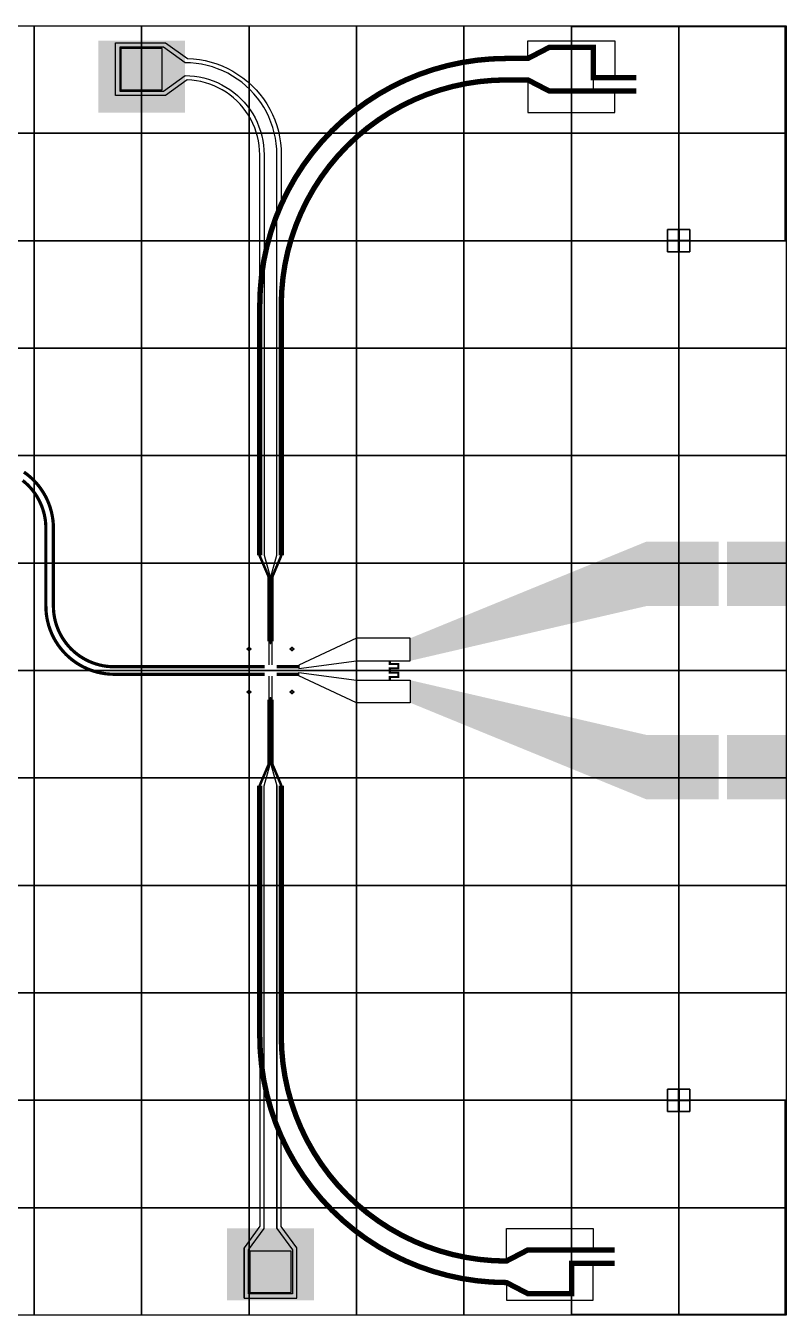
# Model space of a CAD drawing. Extents: x 0 to 10000, y 0 to 6000.
# Drawn here: x 6461 to 10000, y 0 to 6000 of the extents above; entities that cross this region are included whole.
import ezdxf

# ---------------------------------------------------------------- set-up
doc = ezdxf.new("R2010")
doc.units = 0
doc.header["$MEASUREMENT"] = 0
for name, color, linetype in [('1-TMAH_ALIGNMENT', 10, 'Continuous'), ('2-OHMICS_PHOSPHOROUS', 8, 'Continuous'), ('3-THICK_OXIDE', 7, 'Continuous'), ('5-AL_CONTACT', 9, 'Continuous'), ('L0D0_0', 1, 'Continuous'), ('L6D0_ALIGNMENT', 4, 'Continuous'), ('L7D0_AREABIG', 3, 'Continuous'), ('L9D0_FBMSBIG', 2, 'Continuous')]:
    doc.layers.add(name, color=color, linetype=linetype)

msp = doc.modelspace()

# ---------------------------------------------------------------- linework, layer by layer
at = {"layer": '1-TMAH_ALIGNMENT'}
for points in [[(9498, 5052), (9502, 5052), (9502, 5002), (9552, 5002), (9552, 4998), (9502, 4998), (9502, 4948), (9498, 4948), (9498, 4998), (9448, 4998), (9448, 5002), (9498, 5002), (9498, 5052), (9498, 5052)], [(9498, 1052), (9502, 1052), (9502, 1002), (9552, 1002), (9552, 998), (9502, 998), (9502, 948), (9498, 948), (9498, 998), (9448, 998), (9448, 1002), (9498, 1002), (9498, 1052), (9498, 1052)]]:
    msp.add_lwpolyline(points, dxfattribs=at)
at = {"layer": '2-OHMICS_PHOSPHOROUS'}
for points in [[(7102, 5900), (6898, 5900), (6898, 5696), (7102, 5696), (7202, 5768), (7202, 5768), (7224.219, 5767.329), (7246.358, 5765.317), (7268.334, 5761.972), (7290.068, 5757.307), (7311.481, 5751.337), (7332.495, 5744.086), (7353.032, 5735.579), (7373.018, 5725.848), (7392.38, 5714.928), (7411.048, 5702.858), (7428.953, 5689.684), (7446.029, 5675.452), (7462.215, 5660.215), (7477.452, 5644.029), (7491.684, 5626.953), (7504.858, 5609.048), (7516.928, 5590.38), (7527.848, 5571.018), (7537.579, 5551.032), (7546.086, 5530.495), (7553.337, 5509.481), (7559.307, 5488.068), (7563.972, 5466.334), (7567.317, 5444.358), (7569.329, 5422.219), (7570, 5400), (7570, 5400), (7570, 3536), (7598, 3436), (7598, 3126), (7602, 3126), (7602, 3436), (7630, 3536), (7630, 5400), (7629.219, 5425.842), (7626.879, 5451.59), (7622.989, 5477.149), (7617.563, 5502.427), (7610.621, 5527.331), (7602.187, 5551.771), (7592.293, 5575.657), (7580.975, 5598.902), (7568.274, 5621.421), (7554.237, 5643.132), (7538.915, 5663.956), (7522.363, 5683.817), (7504.642, 5702.642), (7485.817, 5720.363), (7465.956, 5736.915), (7445.132, 5752.237), (7423.421, 5766.274), (7400.902, 5778.975), (7377.657, 5790.293), (7353.771, 5800.187), (7329.331, 5808.621), (7304.427, 5815.563), (7279.149, 5820.989), (7253.59, 5824.879), (7227.842, 5827.219), (7202, 5828), (7202, 5828), (7102, 5900)], [(9498, 5052), (9502, 5052), (9552, 5052), (9552, 5002), (9552, 4998), (9552, 4948), (9502, 4948), (9498, 4948), (9448, 4948), (9448, 4998), (9448, 5002), (9448, 5052), (9498, 5052), (9498, 5052)], [(7630, 404), (7630, 1300), (7630, 404), (7630, 404), (7702, 304), (7702, 100), (7498, 100), (7498, 100), (7498, 304), (7498, 100), (7498, 304), (7570, 404), (7570, 2464), (7598, 2564), (7598, 2874), (7602, 2874), (7602, 2564), (7630, 2464), (7630, 1300), (7630, 2464), (7630, 404)], [(9498, 1052), (9502, 1052), (9552, 1052), (9552, 1002), (9552, 998), (9552, 948), (9502, 948), (9498, 948), (9448, 948), (9448, 998), (9448, 1002), (9448, 1052), (9498, 1052), (9498, 1052)]]:
    msp.add_lwpolyline(points, dxfattribs=at)
at = {"layer": '3-THICK_OXIDE'}
for points in [[(7593, 3436), (7593, 3136), (7593, 3436), (7593, 3436), (7550, 3536), (7550, 4700), (7550, 5400), (7549.332, 5421.453), (7547.344, 5442.825), (7544.043, 5464.033), (7539.441, 5484.998), (7533.557, 5505.639), (7526.413, 5525.879), (7518.035, 5545.64), (7508.456, 5564.847), (7497.712, 5583.428), (7485.844, 5601.312), (7472.897, 5618.431), (7458.919, 5634.72), (7443.965, 5650.116), (7428.091, 5664.563), (7411.357, 5678.004), (7393.826, 5690.388), (7375.566, 5701.669), (7356.646, 5711.804), (7337.138, 5720.754), (7317.115, 5728.485), (7296.654, 5734.968), (7275.832, 5740.179), (7254.729, 5744.097), (7233.425, 5746.707), (7212, 5748), (7112, 5676), (6878, 5676), (6878, 5920), (7112, 5920), (7214.201, 5847.834), (7241.811, 5846.228), (7269.268, 5842.921), (7296.47, 5837.926), (7323.311, 5831.263), (7349.69, 5822.956), (7375.507, 5813.037), (7400.662, 5801.544), (7425.06, 5788.521), (7448.608, 5774.017), (7471.216, 5758.088), (7492.798, 5740.794), (7513.272, 5722.202), (7532.56, 5702.381), (7550.588, 5681.409), (7567.287, 5659.363), (7582.595, 5636.33), (7596.452, 5612.396), (7608.806, 5587.652), (7619.609, 5562.193), (7628.821, 5536.117), (7636.407, 5509.521), (7642.337, 5482.508), (7646.589, 5455.181), (7649.146, 5427.643), (7650, 5400), (7650, 5168.615), (7680.274, 5231.167), (7714.277, 5291.772), (7751.885, 5350.209), (7792.96, 5406.263), (7837.351, 5459.729), (7884.896, 5510.411), (7935.421, 5558.124), (7988.739, 5602.692), (8044.657, 5643.953), (8102.969, 5681.754), (8163.461, 5715.959), (8225.911, 5746.44), (8290.092, 5773.087), (8355.767, 5795.802), (8422.697, 5814.501), (8490.635, 5829.116), (8559.333, 5839.594), (8628.539, 5845.897), (8698, 5848), (8798, 5848), (8898, 5900), (9102, 5900), (9102, 5696), (8898, 5696), (8798, 5748), (8698, 5748), (8632.196, 5745.932), (8566.651, 5739.736), (8501.624, 5729.437), (8437.373, 5715.075), (8374.15, 5696.707), (8312.205, 5674.406), (8251.783, 5648.259), (8193.122, 5618.369), (8136.454, 5584.856), (8082.001, 5547.85), (8029.98, 5507.498), (7980.595, 5463.959), (7934.041, 5417.405), (7890.502, 5368.02), (7850.15, 5315.999), (7813.144, 5261.547), (7779.631, 5204.878), (7749.741, 5146.217), (7723.594, 5085.795), (7701.293, 5023.85), (7682.925, 4960.627), (7668.563, 4896.376), (7658.264, 4831.349), (7652.068, 4765.805), (7650, 4700), (7650, 3536), (7607, 3436), (7607, 3136), (7593, 3136), (7593, 3136), (7593, 3436)], [(9498, 5052), (9502, 5052), (9502, 5002), (9552, 5002), (9552, 4998), (9502, 4998), (9502, 4948), (9498, 4948), (9498, 4998), (9448, 4998), (9448, 5002), (9498, 5002), (9498, 5052), (9498, 5052)], [(7478, 80), (7478, 314), (7478, 314), (7478, 80), (7478, 80), (7722, 80), (7722, 314), (7650, 413.306), (7650, 831.385), (7680.274, 768.834), (7714.277, 708.228), (7751.885, 649.792), (7792.96, 593.737), (7837.351, 540.271), (7884.896, 489.589), (7935.421, 441.876), (7988.739, 397.308), (8044.657, 356.047), (8102.969, 318.246), (8163.461, 284.042), (8225.911, 253.56), (8290.092, 226.913), (8355.767, 204.199), (8422.697, 185.499), (8490.635, 170.884), (8559.333, 160.406), (8628.539, 154.103), (8698, 152), (8798, 100), (9002, 100), (9002, 304), (8798, 304), (8698, 252), (8634.723, 253.912), (8571.678, 259.641), (8509.093, 269.166), (8447.197, 282.453), (8386.217, 299.453), (8326.374, 320.103), (8267.887, 344.329), (8210.97, 372.042), (8155.83, 403.141), (8102.668, 437.513), (8051.679, 475.032), (8003.047, 515.561), (7956.952, 558.952), (7913.561, 605.048), (7873.032, 653.679), (7835.513, 704.668), (7801.141, 757.83), (7770.042, 812.97), (7742.329, 869.887), (7718.103, 928.374), (7697.453, 988.217), (7680.453, 1049.197), (7667.166, 1111.093), (7657.641, 1173.678), (7651.912, 1236.723), (7650, 1300), (7650, 2464), (7607, 2564), (7607, 2864), (7593, 2864), (7593, 2564), (7550, 2464), (7550, 1300), (7550, 414), (7478, 314), (7478, 80)], [(9498, 1052), (9502, 1052), (9502, 1002), (9552, 1002), (9552, 998), (9502, 998), (9502, 948), (9498, 948), (9498, 998), (9448, 998), (9448, 1002), (9498, 1002), (9498, 1052), (9498, 1052)]]:
    msp.add_lwpolyline(points, dxfattribs=at)
at = {"layer": '5-AL_CONTACT'}
for points in [[(10000, 6000), (10000, 5000), (9995, 5000), (9995, 5995), (9000, 5995), (9000, 6000), (10000, 6000), (10000, 6000)], [(7096, 5894), (6904, 5894), (6904, 5702), (7096, 5702), (7096, 5894)], [(9448, 5002), (9498, 5002), (9498, 5052), (9448, 5052), (9448, 5002)], [(9502, 5002), (9552, 5002), (9552, 5052), (9502, 5052), (9502, 5002)], [(9448, 4948), (9498, 4948), (9498, 4998), (9448, 4998), (9448, 4948)], [(9502, 4948), (9552, 4948), (9552, 4998), (9502, 4998), (9502, 4948)], [(7498, 3108), (7502, 3108), (7502, 3102), (7508, 3102), (7508, 3098), (7502, 3098), (7502, 3092), (7498, 3092), (7498, 3098), (7492, 3098), (7492, 3102), (7498, 3102), (7498, 3108), (7498, 3108)], [(7698, 3108), (7702, 3108), (7702, 3102), (7708, 3102), (7708, 3098), (7702, 3098), (7702, 3092), (7698, 3092), (7698, 3098), (7692, 3098), (7692, 3102), (7698, 3102), (7698, 3108), (7698, 3108)], [(7498, 2908), (7502, 2908), (7502, 2902), (7508, 2902), (7508, 2898), (7502, 2898), (7502, 2892), (7498, 2892), (7498, 2898), (7492, 2898), (7492, 2902), (7498, 2902), (7498, 2908), (7498, 2908)], [(7698, 2908), (7702, 2908), (7702, 2902), (7708, 2902), (7708, 2898), (7702, 2898), (7702, 2892), (7698, 2892), (7698, 2898), (7692, 2898), (7692, 2902), (7698, 2902), (7698, 2908), (7698, 2908)], [(9448, 1002), (9498, 1002), (9498, 1052), (9448, 1052), (9448, 1002)], [(9502, 1002), (9552, 1002), (9552, 1052), (9502, 1052), (9502, 1002)], [(10000, 0), (9000, 0), (9000, 5), (9995, 5), (9995, 1000), (10000, 1000), (10000, 0), (10000, 0)], [(9448, 948), (9498, 948), (9498, 998), (9448, 998), (9448, 948)], [(9502, 948), (9552, 948), (9552, 998), (9502, 998), (9502, 948)], [(7696, 298), (7504, 298), (7504, 106), (7696, 106), (7696, 298)]]:
    msp.add_lwpolyline(points, dxfattribs=at)
at = {"layer": 'L0D0_0'}
for points in [[(6000, 6000), (6500, 6000), (6500, 5500), (6000, 5500), (6000, 6000)], [(6500, 6000), (7000, 6000), (7000, 5500), (6500, 5500), (6500, 6000)], [(7000, 6000), (7500, 6000), (7500, 5500), (7000, 5500), (7000, 6000)], [(7500, 6000), (8000, 6000), (8000, 5500), (7500, 5500), (7500, 6000)], [(8000, 6000), (8500, 6000), (8500, 5500), (8000, 5500), (8000, 6000)], [(8500, 6000), (9000, 6000), (9000, 5500), (8500, 5500), (8500, 6000)], [(9000, 6000), (9500, 6000), (9500, 5500), (9000, 5500), (9000, 6000)], [(9500, 6000), (10000, 6000), (10000, 5500), (9500, 5500), (9500, 6000)], [(6000, 5500), (6500, 5500), (6500, 5000), (6000, 5000), (6000, 5500)], [(6500, 5500), (7000, 5500), (7000, 5000), (6500, 5000), (6500, 5500)], [(7000, 5500), (7500, 5500), (7500, 5000), (7000, 5000), (7000, 5500)], [(7500, 5500), (8000, 5500), (8000, 5000), (7500, 5000), (7500, 5500)], [(8000, 5500), (8500, 5500), (8500, 5000), (8000, 5000), (8000, 5500)], [(8500, 5500), (9000, 5500), (9000, 5000), (8500, 5000), (8500, 5500)], [(9000, 5500), (9500, 5500), (9500, 5000), (9000, 5000), (9000, 5500)], [(9500, 5500), (10000, 5500), (10000, 5000), (9500, 5000), (9500, 5500)], [(6000, 5000), (6500, 5000), (6500, 4500), (6000, 4500), (6000, 5000)], [(6500, 5000), (7000, 5000), (7000, 4500), (6500, 4500), (6500, 5000)], [(7000, 5000), (7500, 5000), (7500, 4500), (7000, 4500), (7000, 5000)], [(7500, 5000), (8000, 5000), (8000, 4500), (7500, 4500), (7500, 5000)], [(8000, 5000), (8500, 5000), (8500, 4500), (8000, 4500), (8000, 5000)], [(8500, 5000), (9000, 5000), (9000, 4500), (8500, 4500), (8500, 5000)], [(9000, 5000), (9500, 5000), (9500, 4500), (9000, 4500), (9000, 5000)], [(9500, 5000), (10000, 5000), (10000, 4500), (9500, 4500), (9500, 5000)], [(6000, 4500), (6500, 4500), (6500, 4000), (6000, 4000), (6000, 4500)], [(6500, 4500), (7000, 4500), (7000, 4000), (6500, 4000), (6500, 4500)], [(7000, 4500), (7500, 4500), (7500, 4000), (7000, 4000), (7000, 4500)], [(7500, 4500), (8000, 4500), (8000, 4000), (7500, 4000), (7500, 4500)], [(8000, 4500), (8500, 4500), (8500, 4000), (8000, 4000), (8000, 4500)], [(8500, 4500), (9000, 4500), (9000, 4000), (8500, 4000), (8500, 4500)], [(9000, 4500), (9500, 4500), (9500, 4000), (9000, 4000), (9000, 4500)], [(9500, 4500), (10000, 4500), (10000, 4000), (9500, 4000), (9500, 4500)], [(6000, 4000), (6500, 4000), (6500, 3500), (6000, 3500), (6000, 4000)], [(6500, 4000), (7000, 4000), (7000, 3500), (6500, 3500), (6500, 4000)], [(7000, 4000), (7500, 4000), (7500, 3500), (7000, 3500), (7000, 4000)], [(7500, 4000), (8000, 4000), (8000, 3500), (7500, 3500), (7500, 4000)], [(8000, 4000), (8500, 4000), (8500, 3500), (8000, 3500), (8000, 4000)], [(8500, 4000), (9000, 4000), (9000, 3500), (8500, 3500), (8500, 4000)], [(9000, 4000), (9500, 4000), (9500, 3500), (9000, 3500), (9000, 4000)], [(9500, 4000), (10000, 4000), (10000, 3500), (9500, 3500), (9500, 4000)], [(6000, 3500), (6500, 3500), (6500, 3000), (6000, 3000), (6000, 3500)], [(6500, 3500), (7000, 3500), (7000, 3000), (6500, 3000), (6500, 3500)], [(7000, 3500), (7500, 3500), (7500, 3000), (7000, 3000), (7000, 3500)], [(7500, 3500), (8000, 3500), (8000, 3000), (7500, 3000), (7500, 3500)], [(8000, 3500), (8500, 3500), (8500, 3000), (8000, 3000), (8000, 3500)], [(8500, 3500), (9000, 3500), (9000, 3000), (8500, 3000), (8500, 3500)], [(9000, 3500), (9500, 3500), (9500, 3000), (9000, 3000), (9000, 3500)], [(9500, 3500), (10000, 3500), (10000, 3000), (9500, 3000), (9500, 3500)], [(6000, 3000), (6500, 3000), (6500, 2500), (6000, 2500), (6000, 3000)], [(6500, 3000), (7000, 3000), (7000, 2500), (6500, 2500), (6500, 3000)], [(7000, 3000), (7500, 3000), (7500, 2500), (7000, 2500), (7000, 3000)], [(7500, 3000), (8000, 3000), (8000, 2500), (7500, 2500), (7500, 3000)], [(7598.99, 3000.05), (7601.01, 3000.05)], [(8000, 3000), (8500, 3000), (8500, 2500), (8000, 2500), (8000, 3000)], [(8500, 3000), (9000, 3000), (9000, 2500), (8500, 2500), (8500, 3000)], [(9000, 3000), (9500, 3000), (9500, 2500), (9000, 2500), (9000, 3000)], [(9500, 3000), (10000, 3000), (10000, 2500), (9500, 2500), (9500, 3000)], [(7598.99, 2999.95), (7601.01, 2999.95)], [(6000, 2500), (6500, 2500), (6500, 2000), (6000, 2000), (6000, 2500)], [(6500, 2500), (7000, 2500), (7000, 2000), (6500, 2000), (6500, 2500)], [(7000, 2500), (7500, 2500), (7500, 2000), (7000, 2000), (7000, 2500)], [(7500, 2500), (8000, 2500), (8000, 2000), (7500, 2000), (7500, 2500)], [(8000, 2500), (8500, 2500), (8500, 2000), (8000, 2000), (8000, 2500)], [(8500, 2500), (9000, 2500), (9000, 2000), (8500, 2000), (8500, 2500)], [(9000, 2500), (9500, 2500), (9500, 2000), (9000, 2000), (9000, 2500)], [(9500, 2500), (10000, 2500), (10000, 2000), (9500, 2000), (9500, 2500)], [(6000, 2000), (6500, 2000), (6500, 1500), (6000, 1500), (6000, 2000)], [(6500, 2000), (7000, 2000), (7000, 1500), (6500, 1500), (6500, 2000)], [(7000, 2000), (7500, 2000), (7500, 1500), (7000, 1500), (7000, 2000)], [(7500, 2000), (8000, 2000), (8000, 1500), (7500, 1500), (7500, 2000)], [(8000, 2000), (8500, 2000), (8500, 1500), (8000, 1500), (8000, 2000)], [(8500, 2000), (9000, 2000), (9000, 1500), (8500, 1500), (8500, 2000)], [(9000, 2000), (9500, 2000), (9500, 1500), (9000, 1500), (9000, 2000)], [(9500, 2000), (10000, 2000), (10000, 1500), (9500, 1500), (9500, 2000)], [(6000, 1500), (6500, 1500), (6500, 1000), (6000, 1000), (6000, 1500)], [(6500, 1500), (7000, 1500), (7000, 1000), (6500, 1000), (6500, 1500)], [(7000, 1500), (7500, 1500), (7500, 1000), (7000, 1000), (7000, 1500)], [(7500, 1500), (8000, 1500), (8000, 1000), (7500, 1000), (7500, 1500)], [(8000, 1500), (8500, 1500), (8500, 1000), (8000, 1000), (8000, 1500)], [(8500, 1500), (9000, 1500), (9000, 1000), (8500, 1000), (8500, 1500)], [(9000, 1500), (9500, 1500), (9500, 1000), (9000, 1000), (9000, 1500)], [(9500, 1500), (10000, 1500), (10000, 1000), (9500, 1000), (9500, 1500)], [(6000, 1000), (6500, 1000), (6500, 500), (6000, 500), (6000, 1000)], [(6500, 1000), (7000, 1000), (7000, 500), (6500, 500), (6500, 1000)], [(7000, 1000), (7500, 1000), (7500, 500), (7000, 500), (7000, 1000)], [(7500, 1000), (8000, 1000), (8000, 500), (7500, 500), (7500, 1000)], [(8000, 1000), (8500, 1000), (8500, 500), (8000, 500), (8000, 1000)], [(8500, 1000), (9000, 1000), (9000, 500), (8500, 500), (8500, 1000)], [(9000, 1000), (9500, 1000), (9500, 500), (9000, 500), (9000, 1000)], [(9500, 1000), (10000, 1000), (10000, 500), (9500, 500), (9500, 1000)], [(6000, 500), (6500, 500), (6500, 0), (6000, 0), (6000, 500)], [(6500, 500), (7000, 500), (7000, 0), (6500, 0), (6500, 500)], [(7000, 500), (7500, 500), (7500, 0), (7000, 0), (7000, 500)], [(7500, 500), (8000, 500), (8000, 0), (7500, 0), (7500, 500)], [(8000, 500), (8500, 500), (8500, 0), (8000, 0), (8000, 500)], [(8500, 500), (9000, 500), (9000, 0), (8500, 0), (8500, 500)], [(9000, 500), (9500, 500), (9500, 0), (9000, 0), (9000, 500)], [(9500, 500), (10000, 500), (10000, 0), (9500, 0), (9500, 500)]]:
    msp.add_lwpolyline(points, dxfattribs=at)
at = {"layer": 'L6D0_ALIGNMENT'}
for points in [[(9495, 5005), (9495, 5055), (9505, 5005), (9505, 5055)], [(9445, 4995), (9445, 5005), (9555, 4995), (9555, 5005)], [(9495, 4945), (9495, 4995), (9505, 4945), (9505, 4995)], [(9495, 1005), (9495, 1055), (9505, 1005), (9505, 1055)], [(9445, 995), (9445, 1005), (9555, 995), (9555, 1005)], [(9495, 945), (9495, 995), (9505, 945), (9505, 995)]]:
    msp.add_solid(points, dxfattribs=at)
at = {"layer": 'L7D0_AREABIG'}
for points in [[(9202, 5758), (9102, 5758), (9102, 5900), (8898, 5900), (8798, 5848), (8798, 5930), (9202, 5930)], [(8798, 5596), (9202, 5596), (9202, 5696), (8898, 5696), (8798, 5748)], [(7732.48, 3010), (8000, 3045), (8000, 3150), (7732.48, 3025), (7732.48, 3010), (7732.48, 3010), (7732.48, 3010)], [(8250, 3150), (8000, 3150), (8000, 3045), (8250, 3045), (8250, 3150)], [(7732.48, 2990), (8000, 2955), (8000, 2850), (7732.48, 2975), (7732.48, 2990), (7732.48, 2990), (7732.48, 2990)], [(8250, 2850), (8000, 2850), (8000, 2955), (8250, 2955), (8250, 2850)], [(8698, 404), (9102, 404), (9102, 304), (8798, 304), (8698, 252)], [(9102, 242), (9002, 242), (9002, 100), (8798, 100), (8698, 152), (8698, 70), (9102, 70)]]:
    msp.add_lwpolyline(points, close=True, dxfattribs=at)
for points in [[(6798, 5596), (6798, 5930), (7202, 5596), (7202, 5930)], [(8250, 3045), (8250, 3150), (9350, 3300), (9350, 3600)], [(9685, 3300), (9685, 3600), (9350, 3300), (9350, 3600)], [(10000, 3300), (10000, 3600), (9725, 3300), (9725, 3600)], [(9350, 2400), (8250, 2850), (9350, 2700), (8250, 2955)], [(9685, 2400), (9685, 2700), (9350, 2400), (9350, 2700)], [(10000, 2400), (10000, 2700), (9725, 2400), (9725, 2700)], [(7398, 70), (7398, 404), (7802, 70), (7802, 404)]]:
    msp.add_solid(points, dxfattribs=at)
at = {"layer": 'L9D0_FBMSBIG'}
for points, const_width in [([(7550, 3536), (7550, 4700), (7552.094, 4769.315), (7558.37, 4838.376), (7568.804, 4906.933), (7583.359, 4974.734), (7601.98, 5041.533), (7624.601, 5107.086), (7651.139, 5171.154), (7681.496, 5233.502), (7715.563, 5293.904), (7753.215, 5352.138), (7794.313, 5407.993), (7838.71, 5461.265), (7886.241, 5511.759), (7936.735, 5559.29), (7990.007, 5603.687), (8045.862, 5644.785), (8104.096, 5682.437), (8164.498, 5716.504), (8226.846, 5746.861), (8290.914, 5773.399), (8356.467, 5796.02), (8423.266, 5814.641), (8491.067, 5829.196), (8559.624, 5839.63), (8628.685, 5845.906), (8698, 5848), (8798, 5848), (8898, 5900), (9102, 5900), (9102, 5758), (9302, 5758)], 25), ([(9302, 5696), (8898, 5696), (8798, 5748), (8698, 5748), (8634.723, 5746.088), (8571.678, 5740.359), (8509.093, 5730.834), (8447.197, 5717.547), (8386.217, 5700.547), (8326.374, 5679.897), (8267.887, 5655.671), (8210.97, 5627.958), (8155.83, 5596.859), (8102.668, 5562.487), (8051.679, 5524.968), (8003.047, 5484.439), (7956.952, 5441.048), (7913.561, 5394.953), (7873.032, 5346.321), (7835.513, 5295.332), (7801.141, 5242.17), (7770.042, 5187.03), (7742.329, 5130.113), (7718.103, 5071.626), (7697.453, 5011.783), (7680.453, 4950.803), (7667.166, 4888.907), (7657.641, 4826.322), (7651.912, 4763.277), (7650, 4700), (7650, 3536)], 25), ([(7572, 3017.5), (6872, 3017.5), (6854.943, 3018.015), (6837.948, 3019.56), (6821.078, 3022.127), (6804.393, 3025.709), (6787.955, 3030.291), (6771.824, 3035.858), (6756.058, 3042.388), (6740.716, 3049.859), (6725.852, 3058.242), (6711.522, 3067.507), (6697.777, 3077.621), (6684.668, 3088.546), (6672.242, 3100.242), (6660.546, 3112.668), (6649.621, 3125.777), (6639.507, 3139.522), (6630.242, 3153.852), (6621.859, 3168.716), (6614.388, 3184.058), (6607.858, 3199.824), (6602.291, 3215.955), (6597.709, 3232.393), (6594.127, 3249.078), (6591.56, 3265.948), (6590.015, 3282.943), (6589.5, 3300), (6589.5, 3662), (6588.921, 3681.17), (6587.185, 3700.27), (6584.299, 3719.231), (6580.274, 3737.983), (6575.124, 3756.457), (6568.868, 3774.587), (6561.528, 3792.306), (6553.132, 3809.55), (6543.711, 3826.255), (6533.297, 3842.361), (6521.931, 3857.808), (6509.652, 3872.541), (6496.506, 3886.506), (6482.541, 3899.652), (6467.808, 3911.931), (6452.361, 3923.297)], 15), ([(6446.223, 3884.379), (6459.332, 3873.454), (6471.758, 3861.758), (6483.454, 3849.332), (6494.379, 3836.223), (6504.493, 3822.478), (6513.758, 3808.148), (6522.141, 3793.284), (6529.612, 3777.942), (6536.142, 3762.176), (6541.709, 3746.045), (6546.291, 3729.607), (6549.873, 3712.922), (6552.44, 3696.052), (6553.985, 3679.057), (6554.5, 3662), (6554.5, 3300), (6555.079, 3280.83), (6556.815, 3261.73), (6559.701, 3242.769), (6563.726, 3224.017), (6568.876, 3205.543), (6575.132, 3187.413), (6582.472, 3169.694), (6590.868, 3152.45), (6600.289, 3135.745), (6610.703, 3119.639), (6622.069, 3104.192), (6634.348, 3089.459), (6647.494, 3075.494), (6661.459, 3062.348), (6676.192, 3050.069), (6691.639, 3038.703), (6707.745, 3028.289), (6724.45, 3018.868), (6741.694, 3010.472), (6759.413, 3003.132), (6777.543, 2996.876), (6796.017, 2991.726), (6814.769, 2987.701), (6833.73, 2984.815), (6852.83, 2983.079), (6872, 2982.5), (7572, 2982.5)], 15), ([(7591.5, 3136), (7591.5, 3436.03), (7548, 3537)], 12), ([(7651, 3537), (7608.5, 3436), (7608.5, 3136)], 12), ([(7593, 3136), (7593, 3025)], 7), ([(7607, 3136), (7607, 3025)], 7), ([(7628, 3017.5), (7732.48, 3017.5)], 15), ([(8155, 3045), (8155, 3030), (8195, 3030), (8195, 3010), (8155, 3010), (8155, 2990), (8195, 2990), (8195, 2970), (8155, 2970), (8155, 2955)], 10), ([(7593, 2864), (7593, 2975)], 7), ([(7607, 2864), (7607, 2975)], 7), ([(7628, 2982.5), (7732.48, 2982.5)], 15), ([(7591.5, 2864), (7591.5, 2564), (7549, 2463)], 12), ([(7651, 2463), (7608.5, 2564), (7608.5, 2864)], 12), ([(7550, 2464), (7550, 1300), (7552.094, 1230.685), (7558.37, 1161.624), (7568.804, 1093.067), (7583.359, 1025.266), (7601.98, 958.466), (7624.601, 892.914), (7651.139, 828.846), (7681.496, 766.498), (7715.563, 706.096), (7753.215, 647.862), (7794.313, 592.007), (7838.71, 538.735), (7886.241, 488.241), (7936.735, 440.71), (7990.007, 396.313), (8045.862, 355.215), (8104.096, 317.563), (8164.498, 283.496), (8226.846, 253.139), (8290.914, 226.601), (8356.467, 203.98), (8423.266, 185.359), (8491.067, 170.804), (8559.624, 160.37), (8628.685, 154.094), (8698, 152), (8798, 100), (9002, 100), (9002, 242), (9202, 242)], 25), ([(9202, 304), (8798, 304), (8698, 252), (8634.723, 253.912), (8571.678, 259.641), (8509.093, 269.166), (8447.197, 282.453), (8386.217, 299.453), (8326.374, 320.103), (8267.887, 344.329), (8210.97, 372.042), (8155.83, 403.141), (8102.668, 437.513), (8051.679, 475.032), (8003.047, 515.561), (7956.952, 558.952), (7913.561, 605.047), (7873.032, 653.679), (7835.513, 704.668), (7801.141, 757.83), (7770.042, 812.97), (7742.329, 869.887), (7718.103, 928.374), (7697.453, 988.217), (7680.453, 1049.197), (7667.166, 1111.093), (7657.641, 1173.678), (7651.912, 1236.723), (7650, 1300), (7650, 2464)], 25)]:
    msp.add_lwpolyline(points, dxfattribs=dict(at, const_width=const_width))

doc.saveas('drawing.dxf')
